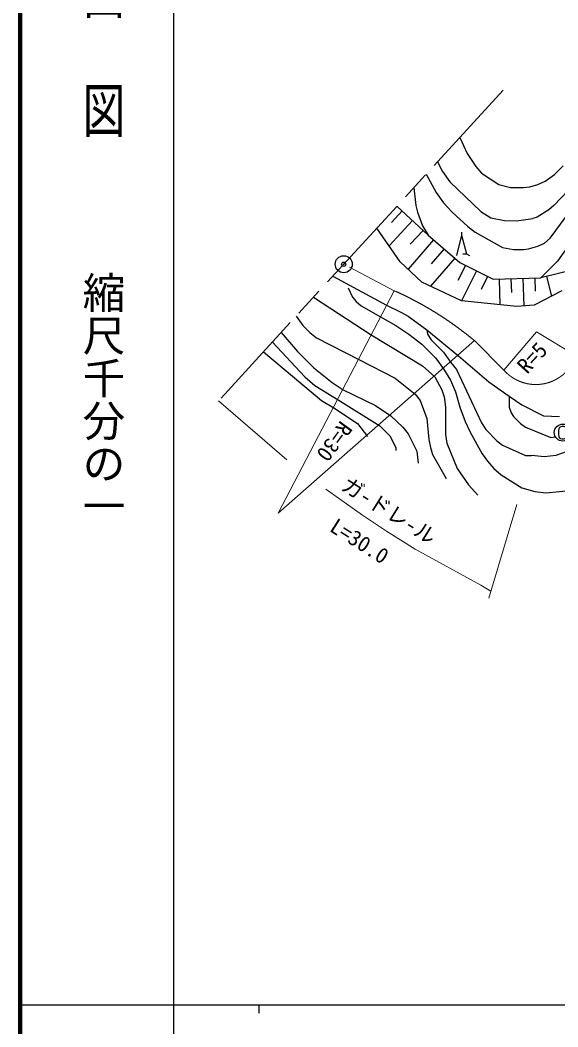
# Model space of a CAD drawing. Units: millimetres, scale not verified. Extents: x 40000 to 680000, y 20000 to 380000.
# Drawn here: x 40000 to 103120, y 202409 to 320474 of the extents above; entities that cross this region are included whole.
import ezdxf
from ezdxf.enums import TextEntityAlignment as Align

# ---------------------------------------------------------------- set-up
doc = ezdxf.new("R2010")
doc.units = ezdxf.units.MM
doc.header["$LTSCALE"] = 1000
doc.header["$PDMODE"] = 32
doc.header["$PDSIZE"] = 500
doc.linetypes.add('CHAIN', pattern=[18.5, 12, -1.5, 3.5, -1.5])
for name, color, linetype, lineweight in [('M-BGD', 7, 'Continuous', 25), ('M-BMK', 2, 'CHAIN', 13), ('M-BMK-SRVR', 3, 'Continuous', 25), ('M-STR-HTXT', 7, 'Continuous', 13), ('M-TTL', 2, 'Continuous', 140), ('M-TTL-BAND', 7, 'Continuous', 25)]:
    doc.layers.add(name, color=color, linetype=linetype, lineweight=lineweight)
doc.layers.add('M-OTRS', color=6, linetype='Continuous')
doc.styles.add('@ＭＳ ゴシック', font='')
doc.styles.add('ＭＳ ゴシック', font='')
doc.styles.get('@ＭＳ ゴシック').set_extended_font_data('@MS Gothic')
doc.styles.get('ＭＳ ゴシック').set_extended_font_data('MS Gothic')

# ---------------------------------------------------------------- blocks, each defined once
blk = doc.blocks.new('BUHIN49')
at = {"color": 7, "linetype": 'Continuous', "lineweight": 25}
blk.add_lwpolyline([(55, -645), (152, -680), (251, -675), (355, -642), (455, -577), (586, -433), (669, -298), (695, -106), (656, 59), (535, 223), (173, 553), (-9, 665), (-152, 694), (-328, 657), (-478, 551), (-607, 411), (-693, 294), (-710, 208), (-710, 112), (-678, 43)], dxfattribs=at)
blk.add_circle((0, 0), 1000, dxfattribs=at)

msp = doc.modelspace()

# ---------------------------------------------------------------- linework, layer by layer
at = {"layer": 'M-BGD'}
for p, q in [((91612, 306714), (92473, 304820)), ((92473, 304820), (93489, 303296)), ((88980, 303844), (89595, 302704)), ((87674, 302419), (88833, 300248)), ((89595, 302704), (90441, 301518)), ((93489, 303296), (94167, 302534)), ((94167, 302534), (96199, 301180)), ((101617, 301603), (102718, 302365)), ((102718, 302365), (103734, 303381)), ((90441, 301518), (94082, 298047)), ((96199, 301180), (97553, 300841)), ((99839, 300926), (100771, 301180)), ((100771, 301180), (101617, 301603)), ((86201, 300812), (86462, 298724)), ((88833, 300248), (89679, 299063)), ((97553, 300841), (99077, 300841)), ((99077, 300841), (99839, 300926)), ((104327, 300502), (102633, 298724)), ((86462, 298724), (86631, 297962)), ((89679, 299063), (90695, 297962)), ((102633, 298724), (102041, 298216)), ((84844, 298097), (83591, 296750)), ((84232, 298666), (87901, 295253)), ((84232, 298666), (87901, 295253)), ((86631, 297962), (87224, 296354)), ((90695, 297962), (92558, 296269)), ((94082, 298047), (95267, 297285)), ((102041, 298216), (100686, 297370)), ((86067, 296959), (83308, 293994)), ((87224, 296354), (87901, 295253)), ((95267, 297285), (96852, 296984)), ((96852, 296984), (98276, 296950)), ((98276, 296950), (100180, 297218)), ((100686, 297370), (100180, 297218)), ((102210, 294914), (104073, 297454)), ((106528, 297116), (103057, 292205)), ((84599, 292120), (81867, 296086)), ((87289, 295821), (85784, 294203)), ((87901, 295253), (91627, 292036)), ((91796, 295253), (91203, 292882)), ((91796, 295592), (91796, 295253)), ((91796, 295253), (92389, 293052)), ((92558, 296269), (93405, 295592)), ((93405, 295592), (96622, 293814)), ((88522, 294716), (85530, 291251)), ((99670, 293644), (100771, 293983)), ((100771, 293983), (101533, 294322)), ((101533, 294322), (102210, 294914)), ((89764, 293644), (88247, 291887)), ((91965, 293052), (92389, 293052)), ((92389, 293052), (92727, 292882)), ((96622, 293814), (97892, 293560)), ((97892, 293560), (99077, 293560)), ((99077, 293560), (99670, 293644)), ((87139, 289750), (84599, 292120)), ((91006, 292572), (88154, 289269)), ((92276, 291711), (91388, 289936)), ((91627, 292036), (95521, 290088)), ((103057, 292205), (101109, 290258)), ((76697, 290447), (82991, 287040)), ((93574, 291062), (91815, 287546)), ((105258, 291274), (101109, 290258)), ((91796, 287548), (87139, 289750)), ((94872, 290412), (94115, 288899)), ((95521, 290088), (101109, 290258)), ((96219, 290109), (96311, 287079)), ((97616, 290151), (97665, 288542)), ((99013, 290194), (99112, 286937)), ((100410, 290236), (100457, 288680)), ((101800, 290427), (102369, 288104)), ((78503, 289072), (79011, 287972)), ((103565, 288734), (100347, 287040)), ((74431, 287976), (81213, 283569)), ((79011, 287972), (79435, 287464)), ((79435, 287464), (80027, 286956)), ((80027, 286956), (82313, 285686)), ((82991, 287040), (84769, 286194)), ((98315, 286871), (91796, 287548)), ((100347, 287040), (98315, 286871)), ((72407, 285769), (73169, 284670)), ((84769, 286194), (85531, 285770)), ((85531, 285770), (87732, 284162)), ((73169, 284670), (74016, 283823)), ((82313, 285686), (84091, 284670)), ((84091, 284670), (85615, 283654)), ((70631, 283831), (72577, 281622)), ((74016, 283823), (74778, 283230)), ((81213, 283569), (87224, 279928)), ((85615, 283654), (87139, 282468)), ((87732, 284162), (87817, 283654)), ((87732, 284162), (91457, 281114)), ((87817, 283654), (88240, 282976)), ((69613, 282721), (73423, 278658)), ((74778, 283230), (79773, 280690)), ((87139, 282468), (88748, 280860)), ((88240, 282976), (89679, 281537)), ((68557, 281570), (75371, 275864)), ((72577, 281622), (74490, 279678)), ((89679, 281537), (90526, 280352)), ((91457, 281114), (95013, 278066)), ((79773, 280690), (84007, 278489)), ((87224, 279928), (88663, 278658)), ((88748, 280860), (89679, 279590)), ((90526, 280352), (91203, 279505)), ((73423, 278658), (74609, 277642)), ((74490, 279678), (76641, 277981)), ((88663, 278658), (89510, 277134)), ((89679, 279590), (90526, 278235)), ((91203, 279505), (94167, 273240)), ((74609, 277642), (77318, 275949)), ((76641, 277981), (77911, 277134)), ((84007, 278489), (86377, 276626)), ((90526, 278235), (91119, 276880)), ((95013, 278066), (97384, 276372)), ((77911, 277134), (81721, 275272)), ((86377, 276626), (86970, 275864)), ((89510, 277134), (89764, 276288)), ((89764, 276288), (89933, 275102)), ((91119, 276880), (91627, 275102)), ((97384, 276372), (98908, 275356)), ((97384, 276372), (97384, 275102)), ((75371, 275864), (76810, 275018)), ((77318, 275949), (82229, 272901)), ((81721, 275272), (83499, 274086)), ((86970, 275864), (87732, 273748)), ((89933, 275102), (89933, 271885)), ((91627, 275102), (92219, 273409)), ((97384, 275102), (97638, 274425)), ((98908, 275356), (101448, 274086)), ((76810, 275018), (79604, 273155)), ((83499, 274086), (84938, 272732)), ((97638, 274425), (97892, 274002)), ((97892, 274002), (98739, 273155)), ((101448, 274086), (103311, 274002)), ((79604, 273155), (80789, 271631)), ((82229, 272901), (83414, 271716)), ((84938, 272732), (85531, 271970)), ((87732, 273748), (87986, 271292)), ((92219, 273409), (92812, 272139)), ((94167, 273240), (94675, 272478)), ((98739, 273155), (99331, 272732)), ((99331, 272732), (102295, 271546)), ((83414, 271716), (84091, 270361)), ((85531, 271970), (86547, 269938)), ((89933, 271885), (90103, 270869)), ((92812, 272139), (94251, 269599)), ((94675, 272478), (95945, 271123)), ((102295, 271546), (102728, 271600)), ((87986, 271292), (88155, 270361)), ((90103, 270869), (91288, 267906)), ((95945, 271123), (96622, 270615)), ((96622, 270615), (99331, 269430)), ((84091, 270361), (84091, 270022)), ((86547, 269938), (86716, 268498)), ((88155, 270361), (88409, 269514)), ((88409, 269514), (90018, 266720)), ((94251, 269599), (94844, 268752)), ((99331, 269430), (100009, 269430)), ((101533, 269260), (100009, 269430)), ((102887, 269430), (101533, 269260)), ((104073, 269853), (102887, 269430)), ((94844, 268752), (95606, 267906)), ((91288, 267906), (92643, 265958)), ((95606, 267906), (96453, 267144)), ((96453, 267144), (98908, 265620)), ((92643, 265958), (93743, 264773)), ((98908, 265620), (100432, 265196)), ((100432, 265196), (101702, 265027)), ((101702, 265027), (104919, 265366))]:
    msp.add_line(p, q, dxfattribs=at)
at = {"layer": 'M-BMK'}
for p, q in [((96707, 312271), (62739, 275224)), ((78644, 291498), (83922, 288734)), ((93320, 282892), (96791, 279420)), ((93320, 282892), (96791, 279420))]:
    msp.add_line(p, q, dxfattribs=at)
for centre, radius, start, end in [((67706, 252168), 40000, 50.18326, 66.08481), ((100529, 282739), 5000, 221.60431, 341.02338)]:
    msp.add_arc(centre, radius, start, end, dxfattribs=at)
at = {"layer": 'M-BMK-SRVR'}
msp.add_circle((77980, 291846), 1000, dxfattribs=at)
at = {"layer": 'M-OTRS'}
msp.add_point((77980, 291846), dxfattribs=at)
at = {"layer": 'M-STR-HTXT'}
for p, q in [((83922, 288734), (70291, 262656)), ((96791, 279420), (100601, 283908)), ((100601, 283908), (105258, 281114)), ((70291, 262656), (93320, 282892)), ((71307, 268922), (63282, 275816)), ((75879, 265450), (80197, 262402)), ((98297, 263663), (95013, 252666)), ((70459, 262827), (70290, 262657)), ((70460, 262826), (70291, 262656)), ((80197, 262402), (82991, 260540)), ((82991, 260540), (86377, 258423)), ((86377, 258423), (94082, 254190)), ((94082, 254190), (95267, 253512))]:
    msp.add_line(p, q, dxfattribs=at)
at = {"layer": 'M-TTL'}
msp.add_line((40000, 380000), (40000, 20000), dxfattribs=at)
at = {"layer": 'M-TTL-BAND'}
for p, q in [((58000, 370000), (58000, 20000)), ((40000, 205000), (579000, 205000)), ((68000, 205000), (68000, 204000))]:
    msp.add_line(p, q, dxfattribs=at)

# ---------------------------------------------------------------- block references
at = {"layer": 'M-BGD', "rotation": 132.35477}
msp.add_blockref('BUHIN49', (103699, 272101), dxfattribs=at)

# ---------------------------------------------------------------- texts
at = {"layer": 'M-STR-HTXT', "style": 'ＭＳ ゴシック'}
for s, rotation, p in [('R=5', 47.612, (99919, 278505)), ('R=30', 233.7, (77189, 273937)), ('ガ-ドレ-ル', 328, (77241, 265030)), ('L=30.0', 327.5, (75902, 260159))]:
    msp.add_text(s, height=1833, rotation=rotation, dxfattribs=at).set_placement(p, align=Align.BOTTOM_LEFT)
at = {"layer": 'M-TTL-BAND', "style": '@ＭＳ ゴシック', "width": 1.4}
msp.add_text('平  面  図', height=3666, rotation=270, dxfattribs=at).set_placement((49777, 306475), align=Align.MIDDLE_RIGHT)
at = {"layer": 'M-TTL-BAND', "style": '@ＭＳ ゴシック'}
msp.add_text('縮尺千分の一', height=3666, rotation=270, dxfattribs=at).set_placement((49777, 261030), align=Align.MIDDLE_RIGHT)

doc.saveas('drawing.dxf')
